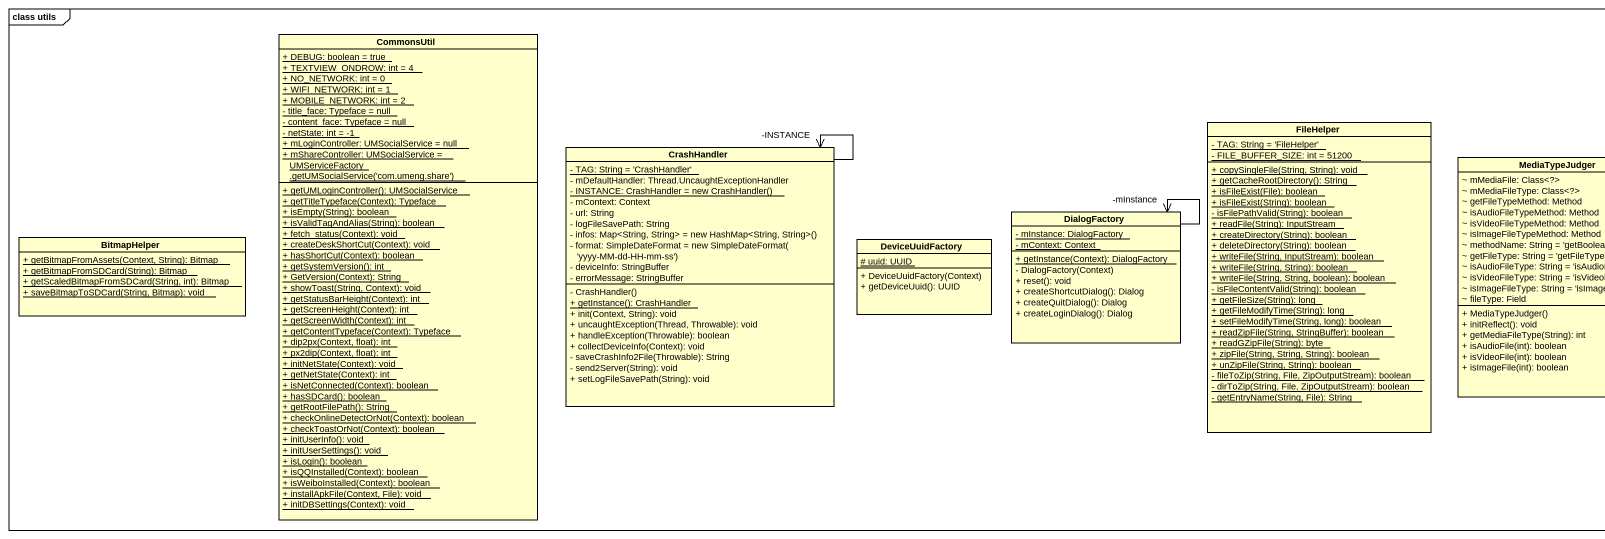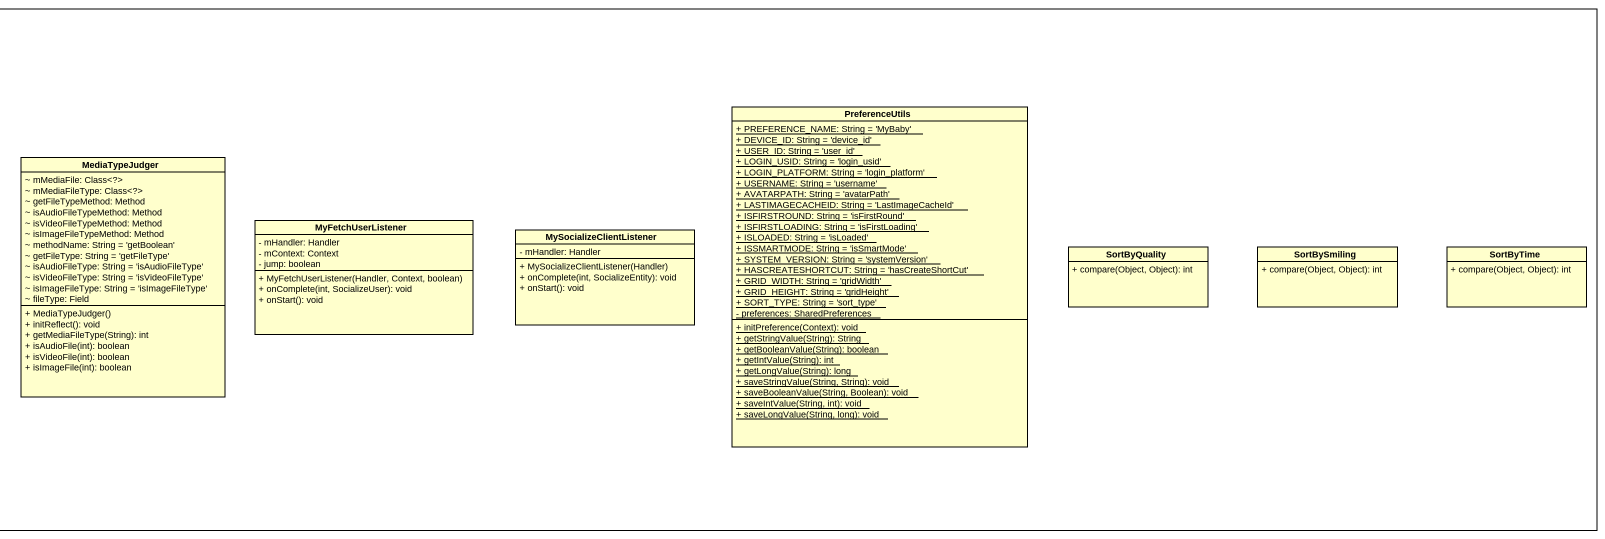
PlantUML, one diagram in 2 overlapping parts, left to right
@startuml
mainframe class utils
hide circle
hide empty members
skinparam classAttributeIconSize 0
class CommonsUtil {
  {static} + DEBUG: boolean = true
  {static} + TEXTVIEW_ONDROW: int = 4
  {static} + NO_NETWORK: int = 0
  {static} + WIFI_NETWORK: int = 1
  {static} + MOBILE_NETWORK: int = 2
  {static} - title_face: Typeface = null
  {static} - content_face: Typeface = null
  {static} - netState: int = -1
  {static} + mLoginController: UMSocialService = null
  {static} {field} + mShareController: UMSocialService = UMServiceFactory .getUMSocialService('com.umeng.share')
  {static} + getUMLoginController(): UMSocialService
  {static} + getTitleTypeface(Context): Typeface
  {static} + isEmpty(String): boolean
  {static} + isValidTagAndAlias(String): boolean
  {static} + fetch_status(Context): void
  {static} + createDeskShortCut(Context): void
  {static} + hasShortCut(Context): boolean
  {static} + getSystemVersion(): int
  {static} + GetVersion(Context): String
  {static} + showToast(String, Context): void
  {static} + getStatusBarHeight(Context): int
  {static} + getScreenHeight(Context): int
  {static} + getScreenWidth(Context): int
  {static} + getContentTypeface(Context): Typeface
  {static} + dip2px(Context, float): int
  {static} + px2dip(Context, float): int
  {static} + initNetState(Context): void
  {static} + getNetState(Context): int
  {static} + isNetConnected(Context): boolean
  {static} + hasSDCard(): boolean
  {static} + getRootFilePath(): String
  {static} + checkOnlineDetectOrNot(Context): boolean
  {static} + checkToastOrNot(Context): boolean
  {static} + initUserInfo(): void
  {static} + initUserSettings(): void
  {static} + isLogin(): boolean
  {static} + isQQInstalled(Context): boolean
  {static} + isWeiboInstalled(Context): boolean
  {static} + installApkFile(Context, File): void
  {static} + initDBSettings(Context): void
}
class FileHelper {
  {static} - TAG: String = 'FileHelper'
  {static} - FILE_BUFFER_SIZE: int = 51200
  {static} + copySingleFile(String, String): void
  {static} + getCacheRootDirectory(): String
  {static} + isFileExist(File): boolean
  {static} + isFileExist(String): boolean
  {static} - isFilePathValid(String): boolean
  {static} + readFile(String): InputStream
  {static} + createDirectory(String): boolean
  {static} + deleteDirectory(String): boolean
  {static} + writeFile(String, InputStream): boolean
  {static} + writeFile(String, String): boolean
  {static} + writeFile(String, String, boolean): boolean
  {static} - isFileContentValid(String): boolean
  {static} + getFileSize(String): long
  {static} + getFileModifyTime(String): long
  {static} + setFileModifyTime(String, long): boolean
  {static} + readZipFile(String, StringBuffer): boolean
  {static} + readGZipFile(String): byte
  {static} + zipFile(String, String, String): boolean
  {static} + unZipFile(String, String): boolean
  {static} - fileToZip(String, File, ZipOutputStream): boolean
  {static} - dirToZip(String, File, ZipOutputStream): boolean
  {static} - getEntryName(String, File): String
}
class PreferenceUtils {
  {static} + PREFERENCE_NAME: String = 'MyBaby'
  {static} + DEVICE_ID: String = 'device_id'
  {static} + USER_ID: String = 'user_id'
  {static} + LOGIN_USID: String = 'login_usid'
  {static} + LOGIN_PLATFORM: String = 'login_platform'
  {static} + USERNAME: String = 'username'
  {static} + AVATARPATH: String = 'avatarPath'
  {static} + LASTIMAGECACHEID: String = 'LastImageCacheId'
  {static} + ISFIRSTROUND: String = 'isFirstRound'
  {static} + ISFIRSTLOADING: String = 'isFirstLoading'
  {static} + ISLOADED: String = 'isLoaded'
  {static} + ISSMARTMODE: String = 'isSmartMode'
  {static} + SYSTEM_VERSION: String = 'systemVersion'
  {static} + HASCREATESHORTCUT: String = 'hasCreateShortCut'
  {static} + GRID_WIDTH: String = 'gridWidth'
  {static} + GRID_HEIGHT: String = 'gridHeight'
  {static} + SORT_TYPE: String = 'sort_type'
  {static} - preferences: SharedPreferences
  {static} + initPreference(Context): void
  {static} + getStringValue(String): String
  {static} + getBooleanValue(String): boolean
  {static} + getIntValue(String): int
  {static} + getLongValue(String): long
  {static} + saveStringValue(String, String): void
  {static} + saveBooleanValue(String, Boolean): void
  {static} + saveIntValue(String, int): void
  {static} + saveLongValue(String, long): void
}
class CrashHandler {
  {static} - TAG: String = 'CrashHandler'
  - mDefaultHandler: Thread.UncaughtExceptionHandler
  {static} {field} - INSTANCE: CrashHandler = new CrashHandler()
  - mContext: Context
  - url: String
  - logFileSavePath: String
  {field} - infos: Map<String, String> = new HashMap<String, String>()
  {field} - format: SimpleDateFormat = new SimpleDateFormat( 'yyyy-MM-dd-HH-mm-ss')
  - deviceInfo: StringBuffer
  - errorMessage: StringBuffer
  - CrashHandler()
  {static} + getInstance(): CrashHandler
  + init(Context, String): void
  + uncaughtException(Thread, Throwable): void
  + handleException(Throwable): boolean
  + collectDeviceInfo(Context): void
  - saveCrashInfo2File(Throwable): String
  - send2Server(String): void
  + setLogFileSavePath(String): void
}
class MediaTypeJudger {
  ~ mMediaFile: Class<?>
  ~ mMediaFileType: Class<?>
  ~ getFileTypeMethod: Method
  ~ isAudioFileTypeMethod: Method
  ~ isVideoFileTypeMethod: Method
  ~ isImageFileTypeMethod: Method
  ~ methodName: String = 'getBoolean'
  ~ getFileType: String = 'getFileType'
  ~ isAudioFileType: String = 'isAudioFileType'
  ~ isVideoFileType: String = 'isVideoFileType'
  ~ isImageFileType: String = 'isImageFileType'
  ~ fileType: Field
  + MediaTypeJudger()
  + initReflect(): void
  + getMediaFileType(String): int
  + isAudioFile(int): boolean
  + isVideoFile(int): boolean
  + isImageFile(int): boolean
}
class DialogFactory {
  {static} - mInstance: DialogFactory
  {static} - mContext: Context
  {static} + getInstance(Context): DialogFactory
  - DialogFactory(Context)
  + reset(): void
  + createShortcutDialog(): Dialog
  + createQuitDialog(): Dialog
  + createLoginDialog(): Dialog
}
class BitmapHelper {
  {static} + getBitmapFromAssets(Context, String): Bitmap
  {static} + getBitmapFromSDCard(String): Bitmap
  {static} + getScaledBitmapFromSDCard(String, int): Bitmap
  {static} + saveBitmapToSDCard(String, Bitmap): void
}
class DeviceUuidFactory {
  {static} # uuid: UUID
  + DeviceUuidFactory(Context)
  + getDeviceUuid(): UUID
}
class MyFetchUserListener {
  - mHandler: Handler
  - mContext: Context
  - jump: boolean
  + MyFetchUserListener(Handler, Context, boolean)
  + onComplete(int, SocializeUser): void
  + onStart(): void
}
class MySocializeClientListener {
  - mHandler: Handler
  + MySocializeClientListener(Handler)
  + onComplete(int, SocializeEntity): void
  + onStart(): void
}
class SortByQuality {
  + compare(Object, Object): int
}
class SortBySmiling {
  + compare(Object, Object): int
}
class SortByTime {
  + compare(Object, Object): int
}
CrashHandler --> "-INSTANCE" CrashHandler
DialogFactory --> "-mInstance" DialogFactory
@enduml
